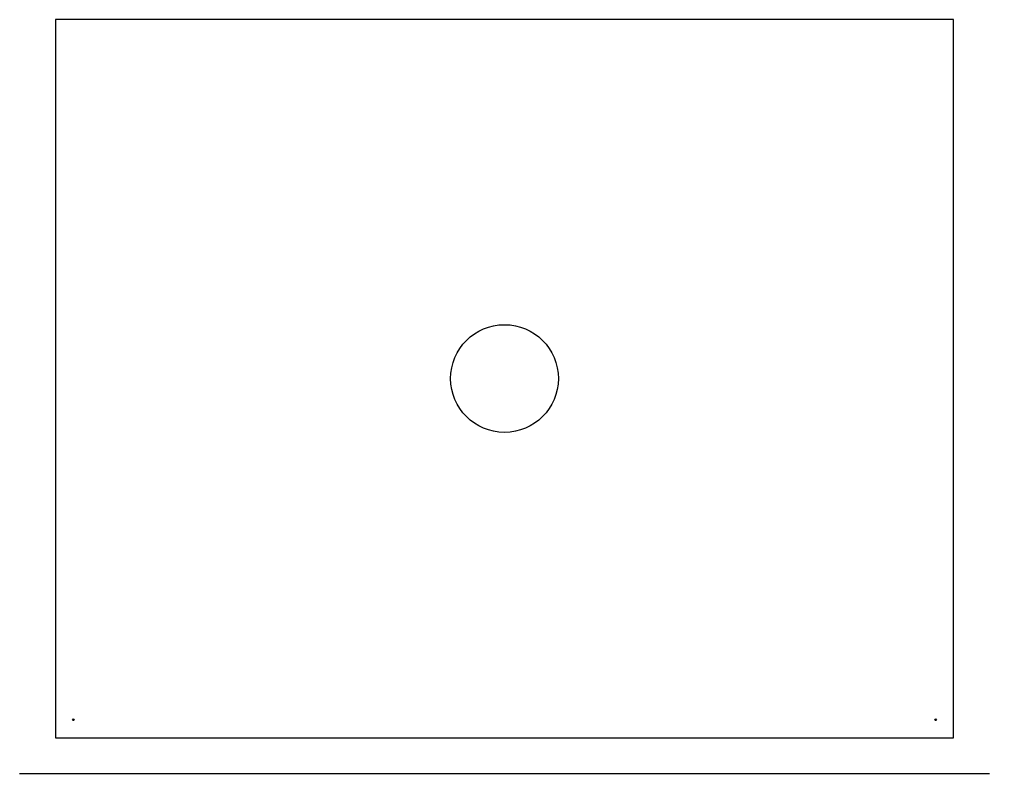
# Model space of a CAD drawing. Header units: millimetres. Extents: x -200 to 5200, y -200 to 4000.
import ezdxf

# ---------------------------------------------------------------- set-up
doc = ezdxf.new("R2010")
doc.units = ezdxf.units.MM
doc.layers.get('0').update_dxf_attribs({"linetype": 'CONTINUOUS'})
for name, color, linetype in [('Doors', 5, 'CONTINUOUS'), ('Wall outlines', 3, 'CONTINUOUS'), ('Walls', 1, 'CONTINUOUS')]:
    doc.layers.add(name, color=color, linetype=linetype)

# ---------------------------------------------------------------- blocks, each defined once
blk = doc.blocks.new('Bolt')
blk.add_circle((0, 0), 5)

msp = doc.modelspace()

# ---------------------------------------------------------------- linework, layer by layer
msp.add_circle((2500, 2000), 300)
at = {"layer": 'Doors'}
msp.add_line((2000, 0), (2900, 0), dxfattribs=at)
at = {"layer": 'Wall outlines'}
msp.add_line((-200, -200), (5200, -200), dxfattribs=at)
at = {"layer": 'Walls'}
for p, q in [((5000, 4000), (0, 4000)), ((0, 4000), (0, 0)), ((5000, 0), (5000, 4000)), ((0, 0), (5000, 0))]:
    msp.add_line(p, q, dxfattribs=at)

# ---------------------------------------------------------------- block references
for p in [(100, 100), (4900, 100)]:
    msp.add_blockref('Bolt', p)

doc.saveas('drawing.dxf')
